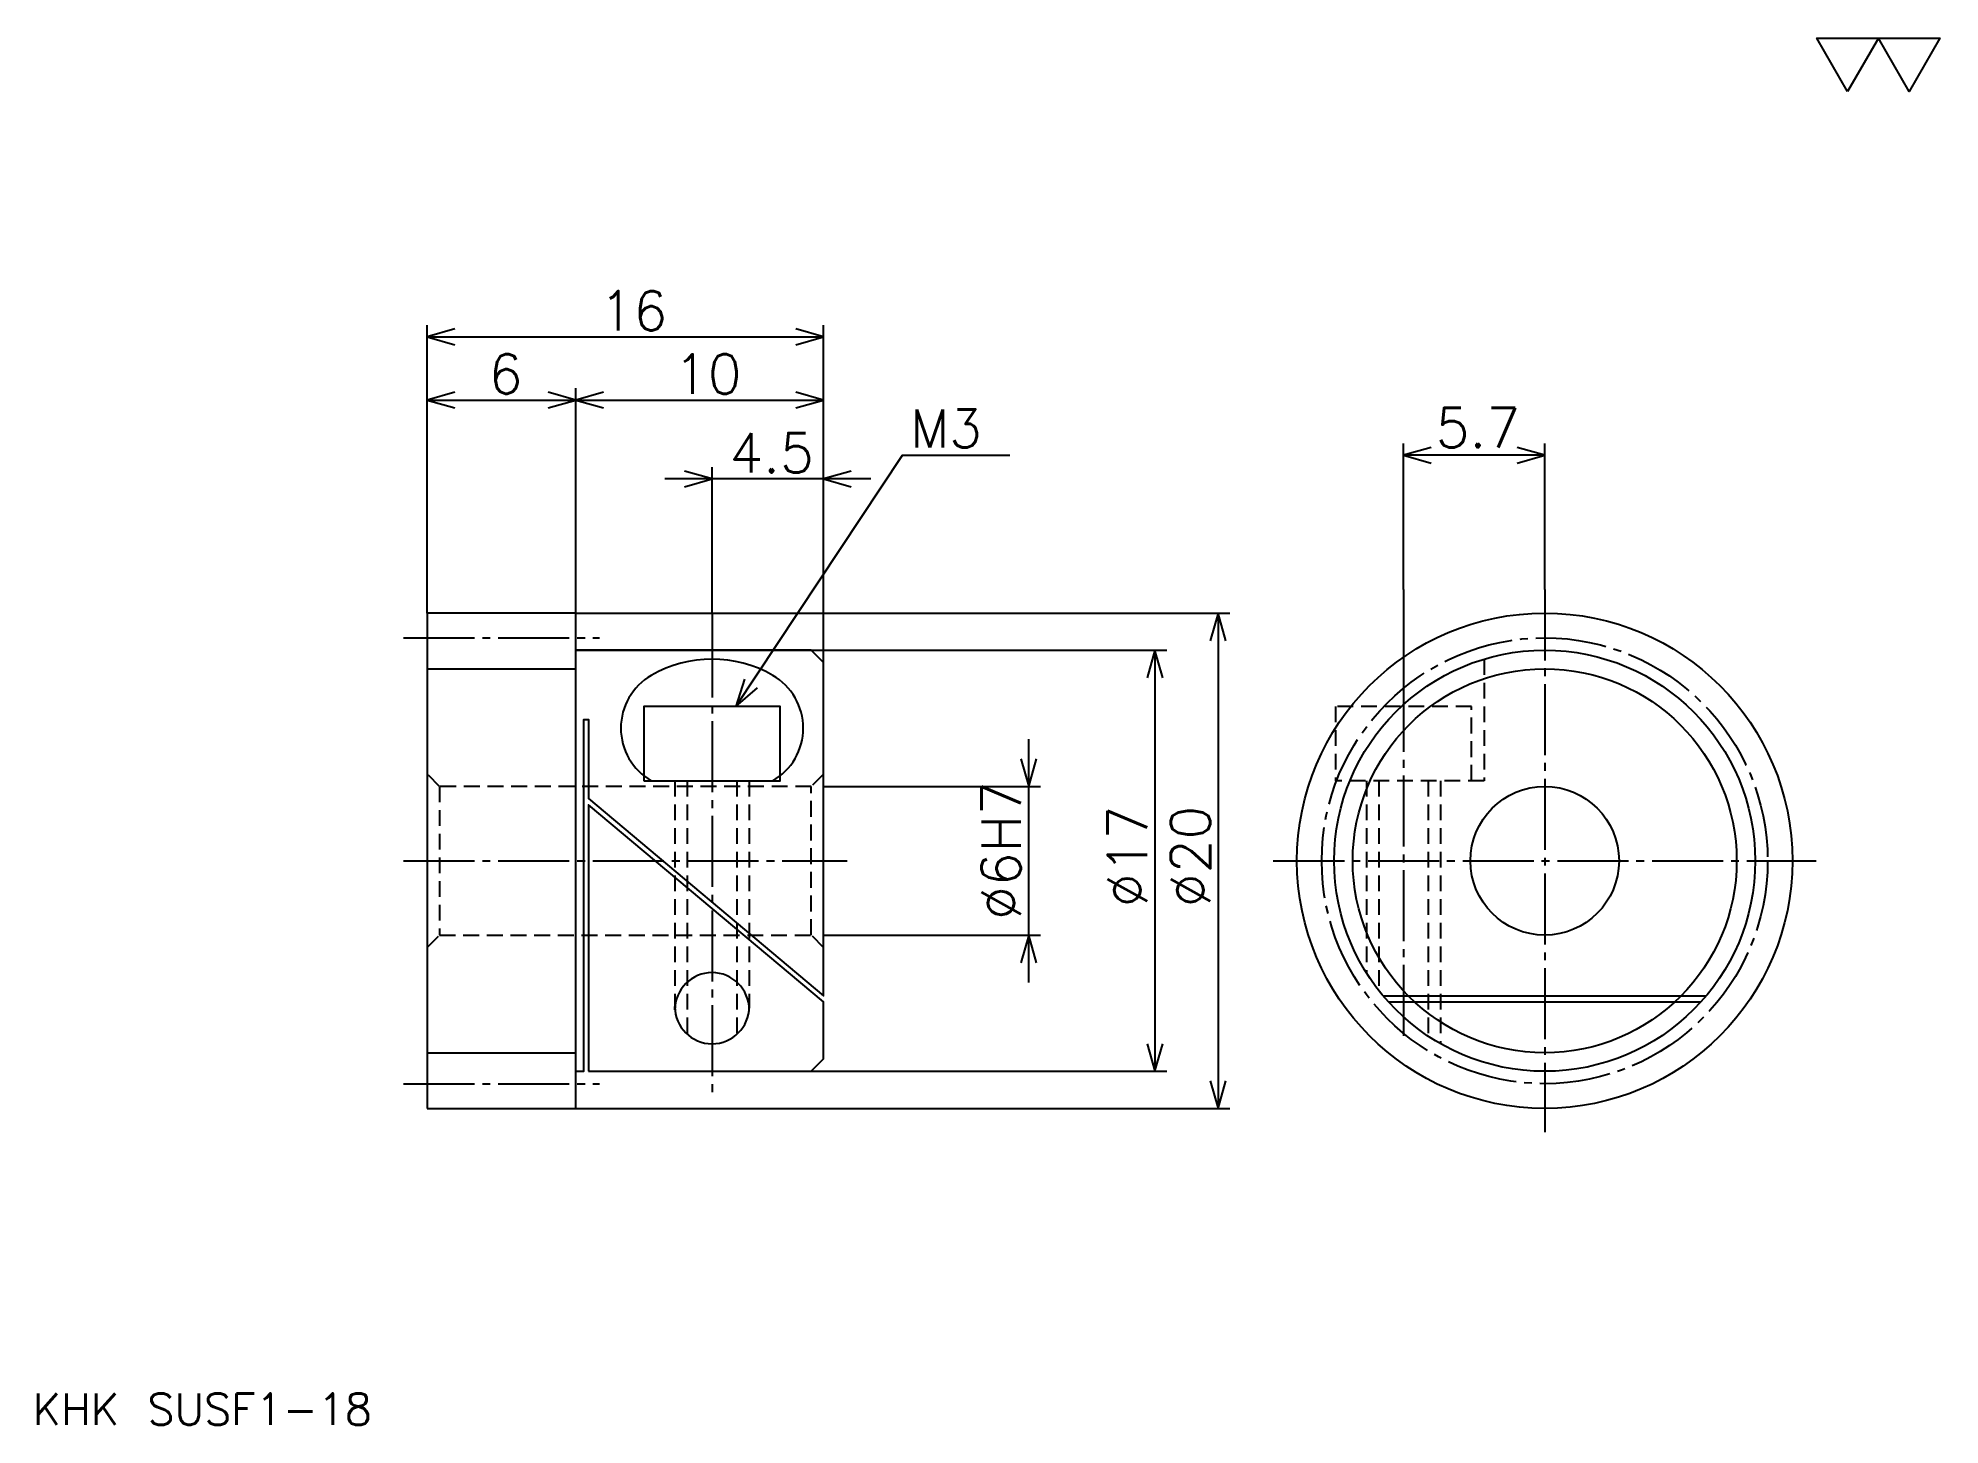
# Model space of a CAD drawing. Extents: x 3.4 to 80.2, y 3.5 to 59.5.
import ezdxf

# ---------------------------------------------------------------- set-up
doc = ezdxf.new("R2010")
doc.units = 0
doc.linetypes.add('DASHDOT', pattern=[3.823009, 2.867257, -0.318584, 0.318584, -0.318584])
doc.linetypes.add('HIDDEN', pattern=[0.955752, 0.637168, -0.318584])
doc.layers.get('0').update_dxf_attribs({"linetype": 'CONTINUOUS'})
doc.layers.add('DASHDOT', color=6, linetype='DASHDOT')
doc.layers.add('HIDDEN', color=2, linetype='HIDDEN')
doc.styles.add('KANJI', font='TXT', dxfattribs={"bigfont": 'BIGFONT'})

msp = doc.modelspace()

# ---------------------------------------------------------------- linework, layer by layer
at = {"color": 5}
for p, q in [((19.115044, 36.283188), (19.115044, 47.911507)), ((35.115044, 36.283188), (35.115044, 47.911507)), ((19.115044, 47.433628), (35.115044, 47.433628)), ((25.115044, 36.283188), (25.115044, 45.362831)), ((19.115044, 44.884956), (25.115044, 44.884956)), ((25.115044, 44.884956), (35.115044, 44.884956)), ((58.530087, 37.238937), (58.530087, 43.132744)), ((64.230087, 37.238937), (64.230087, 43.132744)), ((64.230087, 42.654869), (58.530087, 42.654869)), ((37.02655, 41.699116), (28.703539, 41.699116)), ((30.615044, 36.283188), (30.615044, 42.176991)), ((58.530087, 37.238937), (58.530087, 33.544491)), ((19.115044, 36.283188), (19.115044, 36.283188)), ((25.115044, 36.283188), (25.115044, 36.283188)), ((25.115044, 36.283188), (35.115044, 36.283188)), ((30.615044, 36.283188), (30.615044, 34.783188)), ((35.115044, 36.283188), (51.522121, 36.283188)), ((35.115044, 34.283188), (35.115044, 36.283188)), ((51.044247, 36.283188), (51.044247, 16.283186)), ((25.115044, 34.783188), (35.115044, 34.783188)), ((35.115044, 34.783188), (48.97345, 34.783188)), ((48.495575, 34.783188), (48.495575, 17.783186)), ((43.398232, 21.371681), (43.398232, 31.194691)), ((35.115044, 29.283186), (43.876106, 29.283186)), ((35.115044, 23.283186), (43.876106, 23.283186)), ((34.615044, 17.783186), (35.115044, 17.783186)), ((35.115044, 17.783186), (48.97345, 17.783186)), ((25.115044, 16.283186), (35.115044, 16.283186)), ((35.115044, 16.283186), (51.522121, 16.283186))]:
    msp.add_line(p, q, dxfattribs=at)
at = {"color": 4}
for p, q in [((19.115044, 34.033188), (25.115044, 34.033188)), ((28.160416, 29.513186), (33.069672, 29.513186)), ((57.707638, 20.832714), (70.752541, 20.832714)), ((29.115044, 20.265444), (29.115044, 20.393328)), ((32.115044, 20.265444), (32.115044, 20.393328)), ((57.924534, 20.583187), (70.535645, 20.583187)), ((19.115044, 18.533186), (25.115044, 18.533186))]:
    msp.add_line(p, q, dxfattribs=at)
at = {"color": 7}
msp.add_lwpolyline([(76.460175, 57.345131), (75.217697, 59.49876), (80.187607, 59.49876), (78.945129, 57.345131), (77.702652, 59.49876), (76.460175, 57.345131)], dxfattribs=at)
at = {"color": 5}
for points in [[(20.230087, 47.752213), (19.115044, 47.433628), (20.230087, 47.115044)], [(34, 47.115044), (35.115044, 47.433628), (34, 47.752213)], [(20.230087, 45.203537), (19.115044, 44.884956), (20.230087, 44.566368)], [(24, 44.566368), (25.115044, 44.884956), (24, 45.203537)], [(26.230087, 45.203537), (25.115044, 44.884956), (26.230087, 44.566368)], [(34, 44.566368), (35.115044, 44.884956), (34, 45.203537)], [(31.570797, 32.513187), (38.300884, 42.654869), (42.633629, 42.654869)], [(59.64513, 42.97345), (58.530087, 42.654869), (59.64513, 42.336281)], [(63.115044, 42.336281), (64.230087, 42.654869), (63.115044, 42.97345)], [(29.5, 41.380531), (30.615044, 41.699116), (29.5, 42.0177)], [(36.230087, 42.0177), (35.115044, 41.699116), (36.230087, 41.380531)], [(51.362831, 35.16814), (51.044247, 36.283188), (50.725662, 35.16814)], [(48.814159, 33.66814), (48.495575, 34.783188), (48.176991, 33.66814)], [(31.92189, 33.618423), (31.570797, 32.513187), (32.452793, 33.266113)], [(43.079643, 30.39823), (43.398232, 29.283186), (43.716812, 30.39823)], [(43.716812, 22.168142), (43.398232, 23.283186), (43.079643, 22.168142)], [(48.176991, 18.89823), (48.495575, 17.783186), (48.814159, 18.89823)], [(50.725662, 17.398232), (51.044247, 16.283186), (51.362831, 17.398232)]]:
    msp.add_lwpolyline(points, dxfattribs=at)
at = {"color": 4}
for points in [[(19.115044, 16.283186), (19.115044, 16.283186), (25.115044, 16.283186), (25.115044, 16.283186), (25.115044, 36.283188), (25.115044, 36.283188), (19.115044, 36.283188), (19.115044, 36.283188), (19.115044, 16.283186)], [(25.115044, 17.783186), (25.433628, 17.783186), (25.433628, 31.983185), (25.624779, 31.983185), (25.624779, 28.795994), (35.115044, 20.832714), (35.115044, 34.283188), (34.615044, 34.783188), (25.115044, 34.783188)], [(27.865044, 29.513186), (33.365044, 29.513186), (33.365044, 32.513187), (27.865044, 32.513187), (27.865044, 29.513186)], [(25.624779, 17.783186), (34.615044, 17.783186), (35.115044, 18.283186), (35.115044, 20.583187), (25.624779, 28.546465), (25.624779, 17.783186)]]:
    msp.add_lwpolyline(points, dxfattribs=at)
for radius in [10, 8.5, 7.75, 3]:
    msp.add_circle((64.230087, 26.283186), radius, dxfattribs=at)
for centre, radius, start, end in [((30.615044, 29.513186), 4.909257, 60.00000468, 119.99999532), ((29.38773, 31.638956), 2.454628, 119.99999532, 240.00000468), ((31.842358, 31.638956), 2.454628, 299.99999532, 60.00000468), ((30.615044, 20.265444), 1.5, 0, 180), ((30.615044, 20.393328), 1.5, 180, 0)]:
    msp.add_arc(centre, radius, start, end, dxfattribs=at)
at = {"layer": 'DASHDOT', "color": 7}
for p, q in [((64.230087, 37.238937), (64.230087, 15.327434)), ((30.615044, 35.738937), (30.615044, 16.827435)), ((18.159292, 35.283188), (26.070797, 35.283188)), ((58.530087, 33.544491), (58.530087, 19.021881)), ((18.159292, 26.283186), (36.070793, 26.283186)), ((53.274334, 26.283186), (75.185837, 26.283186)), ((18.159292, 17.283186), (26.070797, 17.283186))]:
    msp.add_line(p, q, dxfattribs=at)
msp.add_circle((64.230087, 26.283186), 9, dxfattribs=at)
at = {"layer": 'HIDDEN', "color": 4}
for p, q in [((19.615044, 29.283186), (19.615044, 23.283186)), ((29.115044, 29.513186), (29.115044, 20.329386)), ((29.615044, 29.513186), (29.615044, 19.200813)), ((31.615044, 29.513186), (31.615044, 19.200813)), ((32.115044, 29.513186), (32.115044, 20.329386)), ((35.115044, 29.783186), (34.615044, 29.283186)), ((57.030087, 29.513186), (57.030087, 21.765444)), ((57.530087, 29.513186), (57.530087, 21.052507)), ((59.530087, 29.513186), (59.530087, 19.200813)), ((60.030087, 29.513186), (60.030087, 18.893328)), ((35.115044, 22.783186), (34.615044, 23.283186))]:
    msp.add_line(p, q, dxfattribs=at)
for points in [[(61.780087, 34.422443), (61.780087, 29.513186), (55.780087, 29.513186)], [(61.280087, 29.513186), (61.280087, 32.513187), (55.780087, 32.513187), (55.780087, 29.513186)], [(19.115044, 22.783186), (19.615044, 23.283186), (34.615044, 23.283186), (34.615044, 29.283186), (19.615044, 29.283186), (19.115044, 29.783186)]]:
    msp.add_lwpolyline(points, dxfattribs=at)

# ---------------------------------------------------------------- texts
at = {"color": 7, "style": 'KANJI'}
for s, height, p in [('16', 1.59292, (26.079645, 47.688496)), ('6', 1.59292, (21.597345, 45.139824)), ('10', 1.59292, (29.079645, 45.139824)), ('M3', 1.529204, (38.619469, 42.97345)), ('4.5', 1.59292, (31.311947, 41.953983)), ('KHK SUSF1-18', 1.274336, (3.185841, 3.504425))]:
    msp.add_text(s, height=height, dxfattribs=at).set_placement(p)
for s, rotation, p in [('5.7', 360, (59.826988, 42.97345)), ('%%c6H7', 90, (43.079643, 23.893806)), ('%%c17', 90, (48.176991, 24.411505)), ('%%c20', 90, (50.725662, 24.411505))]:
    msp.add_text(s, height=1.59292, rotation=rotation, dxfattribs=at).set_placement(p)

doc.saveas('drawing.dxf')
